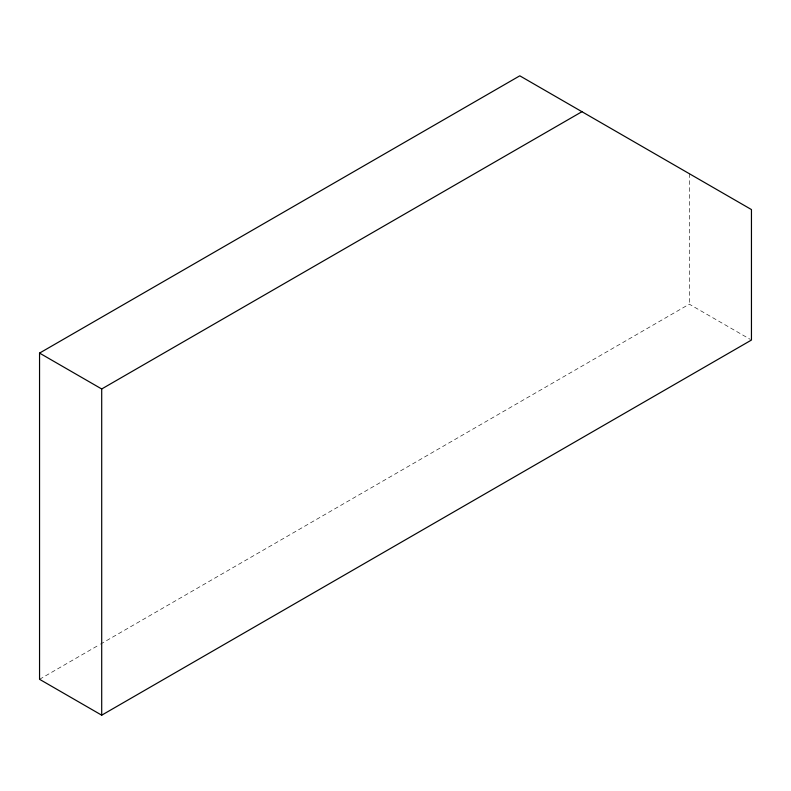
<?xml version="1.0" encoding="UTF-8"?>
<svg xmlns="http://www.w3.org/2000/svg" width="791" height="791" viewBox="0 0 791 791"><rect width="100%" height="100%" fill="white"/><g stroke="black" fill="none" stroke-linecap="round" stroke-linejoin="round"><path stroke-width="0.59" stroke-dasharray="3.96 2.97" d="M39.55 679.301L99.399 644.744M100.467 644.131L689.297 304.169L750.392 339.438M689.297 173.684L689.297 304.169"/><path stroke-width="1.19" d="M39.55 353.093L519.796 75.817L751.45 209.566L751.45 340.051L101.703 715.183L39.55 679.301L39.55 353.093L101.703 388.974L581.949 111.699M101.703 388.974L101.703 715.183"/></g></svg>
